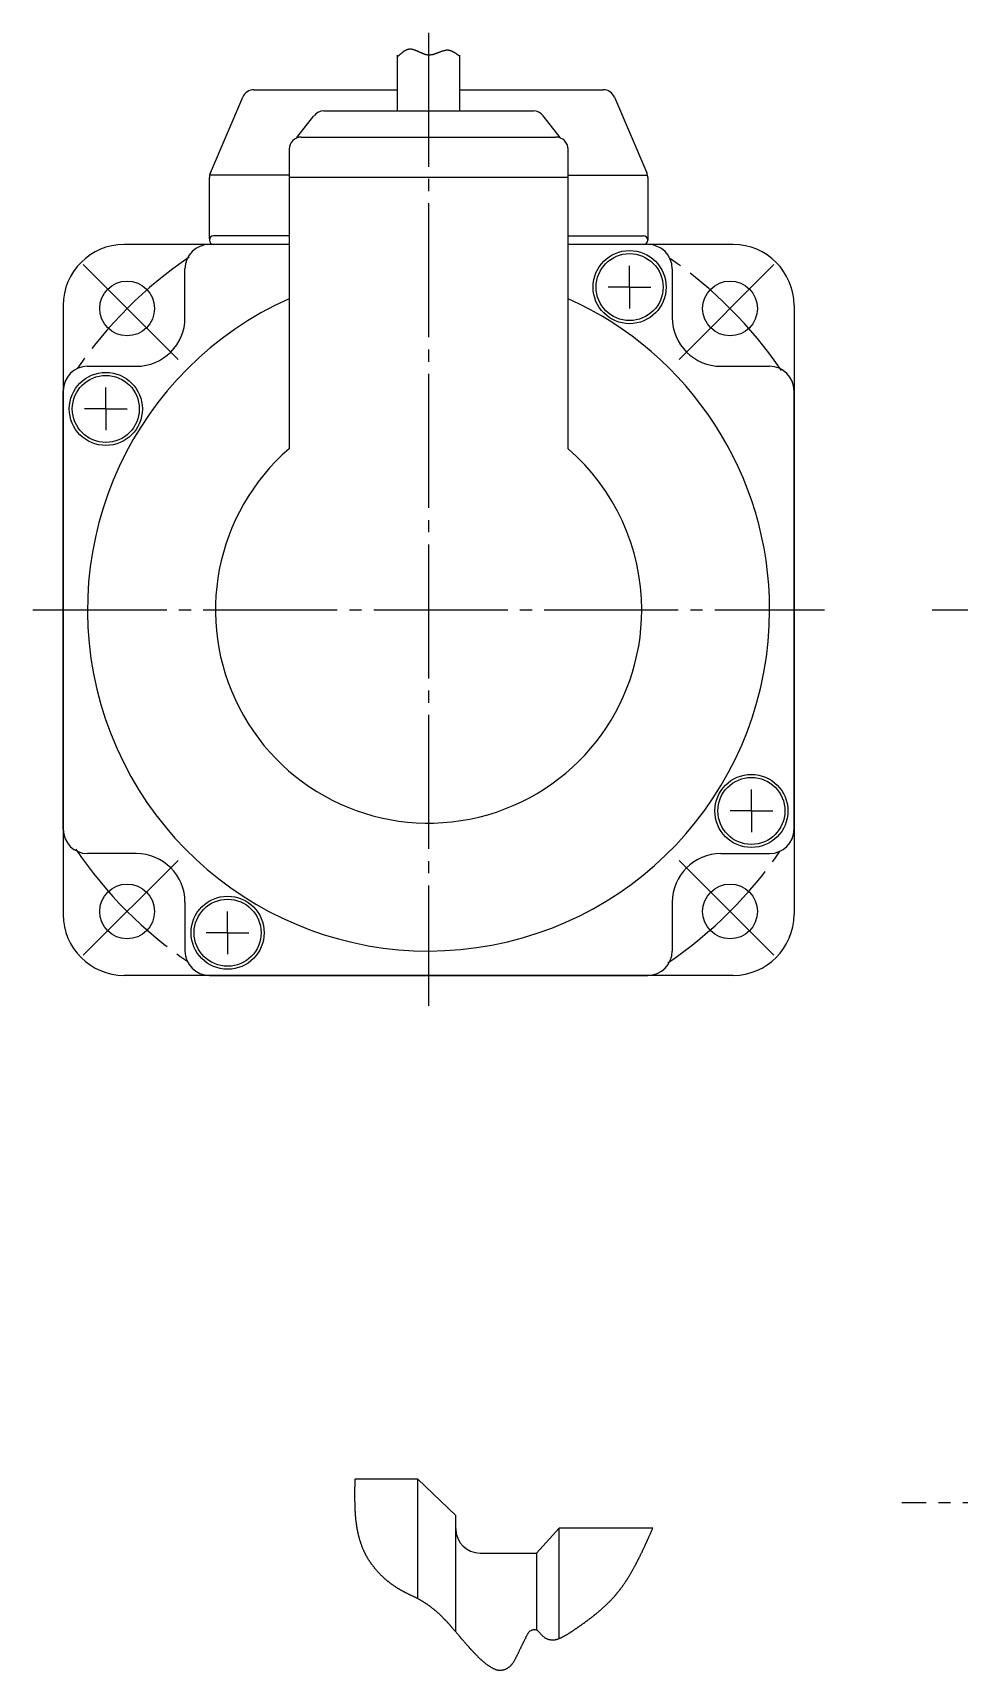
# Model space of a CAD drawing. Extents: x -169 to 185, y -107 to 116.
# Drawn here: x -169.5 to -93.4, y -90.5 to 43.9 of the extents above; entities that cross this region are included whole.
import ezdxf

# ---------------------------------------------------------------- set-up
doc = ezdxf.new("R2010")
doc.units = 0
doc.linetypes.add('DASH_CENTER', pattern=[14, 11, -1, 1, -1])
doc.layers.get('0').update_dxf_attribs({"linetype": 'CONTINUOUS'})

msp = doc.modelspace()

# ---------------------------------------------------------------- linework, layer by layer
at = {"color": 1, "linetype": 'DASH_CENTER'}
for p, q in [((-137, 43.88), (-137, -36)), ((-157.57, 17.07), (-165.68, 25.18)), ((-116.43, 17.07), (-108.32, 25.18)), ((-169.5, -3.5), (-104.5, -3.5)), ((-95.65, -3.5), (55.35, -3.5)), ((-157.57, -24.07), (-165.68, -32.18)), ((-116.43, -24.07), (-108.32, -32.18)), ((57.85, -76.79), (-98.15, -76.79))]:
    msp.add_line(p, q, dxfattribs=at)
at = {"color": 7, "linetype": 'CONTINUOUS'}
for p, q in [((-139.55, 37.46), (-139.55, 42.05)), ((-134.45, 42.05), (-134.45, 37.46)), ((-151.34, 39.2), (-139.55, 39.2)), ((-134.45, 39.2), (-122.66, 39.2)), ((-154.92, 32.39), (-152.26, 38.59)), ((-121.74, 38.59), (-119.08, 32.39)), ((-147.81, 35.29), (-146.41, 37.05)), ((-145.6, 37.46), (-128.4, 37.46)), ((-126.19, 35.29), (-127.59, 37.05)), ((-147.45, 35.32), (-126.55, 35.32)), ((-148.45, 34.32), (-148.45, 9.73)), ((-125.55, 9.73), (-125.55, 34.32)), ((-155, 27), (-155, 31.99)), ((-148.45, 32.2), (-154.98, 32.2)), ((-125.55, 32.01), (-148.45, 32.01)), ((-125.55, 32.2), (-119.02, 32.2)), ((-119, 31.99), (-119, 26.85)), ((-155, 27), (-155, 26.85)), ((-148.45, 27.2), (-154.65, 27.2)), ((-125.55, 27.2), (-119.35, 27.2)), ((-148.45, 26.5), (-162, 26.5)), ((-112, 26.5), (-125.55, 26.5)), ((-157, 20.5), (-157, 24.5)), ((-157, 20.5), (-157, 24.5)), ((-120.5, 23), (-120.5, 24.75)), ((-117, 24.5), (-117, 20.5)), ((-120.5, 23), (-122.25, 23)), ((-120.5, 23), (-120.5, 21.25)), ((-120.5, 23), (-118.75, 23)), ((-167, 21.5), (-167, -28.5)), ((-107, 21.5), (-107, -28.5)), ((-165, 16.5), (-161, 16.5)), ((-113, 16.5), (-109, 16.5)), ((-167, 14.5), (-167, -21.5)), ((-167, -21.5), (-167, 14.5)), ((-163.5, 13), (-163.5, 14.75)), ((-107, 14.5), (-107, -21.5)), ((-107, -21.5), (-107, 14.5)), ((-163.5, 13), (-165.25, 13)), ((-163.5, 13), (-163.5, 11.25)), ((-163.5, 13), (-161.75, 13)), ((-110.5, -20), (-110.5, -18.25)), ((-110.5, -20), (-112.25, -20)), ((-110.5, -20), (-110.5, -21.75)), ((-110.5, -20), (-108.75, -20)), ((-161, -23.5), (-165, -23.5)), ((-113, -23.5), (-109, -23.5)), ((-157, -27.5), (-157, -31.5)), ((-117, -27.5), (-117, -31.5)), ((-153.5, -30), (-153.5, -28.25)), ((-153.5, -30), (-155.25, -30)), ((-153.5, -30), (-153.5, -31.75)), ((-153.5, -30), (-151.75, -30)), ((-112, -33.5), (-162, -33.5)), ((-155, -33.5), (-119, -33.5)), ((-119, -33.5), (-155, -33.5)), ((-137.89, -74.85), (-143.06, -74.85)), ((-137.89, -84.65), (-137.89, -74.85)), ((-137.89, -74.85), (-134.77, -77.85)), ((-134.77, -87.39), (-134.77, -77.85)), ((-128.13, -80.93), (-126.27, -78.89)), ((-126.27, -87.93), (-126.27, -78.89)), ((-118.59, -78.89), (-126.27, -78.89)), ((-132.77, -80.93), (-128.13, -80.93)), ((-128.13, -80.93), (-128.13, -87.25))]:
    msp.add_line(p, q, dxfattribs=at)
at = {"color": 2}
for points in [[(-134.45, 41.96, 0), (-134.47, 41.97, 0), (-134.49, 41.99, 0), (-134.51, 42, 0), (-134.54, 42.02, 0), (-134.56, 42.03, 0), (-134.58, 42.05, 0), (-134.6, 42.07, 0), (-134.62, 42.08, 0), (-134.65, 42.1, 0), (-134.67, 42.11, 0), (-134.69, 42.13, 0), (-134.71, 42.14, 0), (-134.73, 42.16, 0), (-134.75, 42.17, 0), (-134.78, 42.19, 0), (-134.8, 42.2, 0), (-134.82, 42.21, 0), (-134.84, 42.23, 0), (-134.86, 42.24, 0), (-134.88, 42.25, 0), (-134.91, 42.27, 0), (-134.93, 42.28, 0), (-134.95, 42.29, 0), (-134.97, 42.3, 0), (-135, 42.31, 0), (-135.02, 42.33, 0), (-135.04, 42.34, 0), (-135.06, 42.35, 0), (-135.08, 42.36, 0), (-135.11, 42.37, 0), (-135.13, 42.37, 0), (-135.15, 42.38, 0), (-135.17, 42.39, 0), (-135.19, 42.4, 0), (-135.22, 42.4, 0), (-135.24, 42.41, 0), (-135.26, 42.42, 0), (-135.28, 42.42, 0), (-135.31, 42.43, 0), (-135.33, 42.43, 0), (-135.35, 42.43, 0), (-135.38, 42.44, 0), (-135.4, 42.44, 0), (-135.42, 42.44, 0), (-135.44, 42.44, 0), (-135.47, 42.44, 0), (-135.49, 42.44, 0), (-135.51, 42.44, 0), (-135.54, 42.44, 0), (-135.56, 42.44, 0), (-135.58, 42.43, 0), (-135.61, 42.43, 0), (-135.63, 42.43, 0), (-135.65, 42.42, 0), (-135.68, 42.42, 0), (-135.7, 42.41, 0), (-135.72, 42.41, 0), (-135.75, 42.4, 0), (-135.77, 42.4, 0), (-135.79, 42.39, 0), (-135.82, 42.38, 0), (-135.84, 42.38, 0), (-135.87, 42.37, 0), (-135.89, 42.36, 0), (-135.91, 42.35, 0), (-135.94, 42.34, 0), (-135.96, 42.34, 0), (-135.98, 42.33, 0), (-136.01, 42.32, 0), (-136.03, 42.31, 0), (-136.06, 42.3, 0), (-136.08, 42.29, 0), (-136.1, 42.28, 0), (-136.13, 42.27, 0), (-136.15, 42.26, 0), (-136.18, 42.25, 0), (-136.2, 42.24, 0), (-136.22, 42.23, 0), (-136.25, 42.23, 0), (-136.27, 42.22, 0), (-136.3, 42.21, 0), (-136.32, 42.2, 0), (-136.35, 42.19, 0), (-136.37, 42.18, 0), (-136.4, 42.17, 0), (-136.42, 42.16, 0), (-136.44, 42.15, 0), (-136.47, 42.14, 0), (-136.49, 42.14, 0), (-136.52, 42.13, 0), (-136.54, 42.12, 0), (-136.57, 42.11, 0), (-136.59, 42.11, 0), (-136.62, 42.1, 0), (-136.64, 42.09, 0), (-136.66, 42.09, 0), (-136.69, 42.08, 0), (-136.71, 42.08, 0), (-136.74, 42.07, 0), (-136.76, 42.07, 0), (-136.79, 42.06, 0), (-136.81, 42.06, 0), (-136.84, 42.06, 0), (-136.86, 42.05, 0), (-136.88, 42.05, 0), (-136.91, 42.05, 0), (-136.93, 42.05, 0), (-136.96, 42.05, 0), (-136.98, 42.05, 0), (-137.01, 42.05, 0), (-137.03, 42.05, 0), (-137.06, 42.05, 0), (-137.08, 42.06, 0), (-137.1, 42.06, 0), (-137.13, 42.06, 0), (-137.15, 42.07, 0), (-137.18, 42.07, 0), (-137.2, 42.08, 0), (-137.23, 42.08, 0), (-137.25, 42.09, 0), (-137.28, 42.1, 0), (-137.3, 42.11, 0), (-137.32, 42.11, 0), (-137.35, 42.12, 0), (-137.37, 42.13, 0), (-137.4, 42.14, 0), (-137.42, 42.15, 0), (-137.45, 42.16, 0), (-137.47, 42.17, 0), (-137.5, 42.18, 0), (-137.52, 42.19, 0), (-137.54, 42.2, 0), (-137.57, 42.21, 0), (-137.59, 42.22, 0), (-137.62, 42.23, 0), (-137.64, 42.24, 0), (-137.66, 42.25, 0), (-137.69, 42.26, 0), (-137.71, 42.27, 0), (-137.74, 42.28, 0), (-137.76, 42.29, 0), (-137.78, 42.3, 0), (-137.81, 42.32, 0), (-137.83, 42.33, 0), (-137.85, 42.34, 0), (-137.88, 42.35, 0), (-137.9, 42.36, 0), (-137.93, 42.37, 0), (-137.95, 42.38, 0), (-137.97, 42.39, 0), (-138, 42.4, 0), (-138.02, 42.41, 0), (-138.04, 42.42, 0), (-138.07, 42.43, 0), (-138.09, 42.44, 0), (-138.11, 42.45, 0), (-138.14, 42.46, 0), (-138.16, 42.46, 0), (-138.18, 42.47, 0), (-138.21, 42.48, 0), (-138.23, 42.49, 0), (-138.25, 42.49, 0), (-138.28, 42.5, 0), (-138.3, 42.51, 0), (-138.32, 42.51, 0), (-138.34, 42.52, 0), (-138.37, 42.52, 0), (-138.39, 42.52, 0), (-138.41, 42.53, 0), (-138.43, 42.53, 0), (-138.46, 42.53, 0), (-138.48, 42.53, 0), (-138.5, 42.53, 0), (-138.52, 42.53, 0), (-138.54, 42.53, 0), (-138.57, 42.53, 0), (-138.59, 42.53, 0), (-138.61, 42.53, 0), (-138.63, 42.52, 0), (-138.66, 42.52, 0), (-138.68, 42.51, 0), (-138.7, 42.51, 0), (-138.72, 42.5, 0), (-138.74, 42.5, 0), (-138.76, 42.49, 0), (-138.78, 42.48, 0), (-138.81, 42.47, 0), (-138.83, 42.46, 0), (-138.85, 42.45, 0), (-138.87, 42.44, 0), (-138.89, 42.43, 0), (-138.91, 42.42, 0), (-138.93, 42.41, 0), (-138.95, 42.4, 0), (-138.97, 42.38, 0), (-139, 42.37, 0), (-139.02, 42.36, 0), (-139.04, 42.34, 0), (-139.06, 42.33, 0), (-139.08, 42.31, 0), (-139.1, 42.3, 0), (-139.12, 42.28, 0), (-139.14, 42.27, 0), (-139.16, 42.25, 0), (-139.18, 42.24, 0), (-139.2, 42.22, 0), (-139.22, 42.2, 0), (-139.24, 42.19, 0), (-139.26, 42.17, 0), (-139.28, 42.15, 0), (-139.31, 42.13, 0), (-139.33, 42.12, 0), (-139.35, 42.1, 0), (-139.37, 42.08, 0), (-139.39, 42.06, 0), (-139.41, 42.04, 0), (-139.43, 42.02, 0), (-139.45, 42.01, 0), (-139.47, 41.99, 0), (-139.49, 41.97, 0), (-139.51, 41.95, 0), (-139.53, 41.93, 0), (-139.55, 41.91, 0)], [(-143.06, -74.85, 0), (-143.06, -74.89, 0), (-143.07, -74.93, 0), (-143.07, -74.97, 0), (-143.07, -75.01, 0), (-143.07, -75.05, 0), (-143.07, -75.09, 0), (-143.07, -75.13, 0), (-143.07, -75.17, 0), (-143.07, -75.21, 0), (-143.07, -75.26, 0), (-143.07, -75.3, 0), (-143.07, -75.34, 0), (-143.07, -75.38, 0), (-143.07, -75.42, 0), (-143.07, -75.46, 0), (-143.07, -75.5, 0), (-143.08, -75.54, 0), (-143.08, -75.58, 0), (-143.08, -75.62, 0), (-143.08, -75.66, 0), (-143.08, -75.7, 0), (-143.08, -75.74, 0), (-143.08, -75.78, 0), (-143.08, -75.82, 0), (-143.08, -75.86, 0), (-143.08, -75.9, 0), (-143.08, -75.94, 0), (-143.08, -75.98, 0), (-143.08, -76.03, 0), (-143.08, -76.07, 0), (-143.08, -76.11, 0), (-143.08, -76.15, 0), (-143.08, -76.19, 0), (-143.08, -76.23, 0), (-143.08, -76.27, 0), (-143.08, -76.31, 0), (-143.08, -76.35, 0), (-143.08, -76.39, 0), (-143.08, -76.43, 0), (-143.08, -76.47, 0), (-143.08, -76.51, 0), (-143.08, -76.55, 0), (-143.08, -76.59, 0), (-143.08, -76.63, 0), (-143.08, -76.67, 0), (-143.07, -76.71, 0), (-143.07, -76.75, 0), (-143.07, -76.79, 0), (-143.07, -76.84, 0), (-143.07, -76.88, 0), (-143.07, -76.92, 0), (-143.07, -76.96, 0), (-143.07, -77, 0), (-143.07, -77.04, 0), (-143.06, -77.08, 0), (-143.06, -77.12, 0), (-143.06, -77.16, 0), (-143.06, -77.2, 0), (-143.06, -77.24, 0), (-143.06, -77.28, 0), (-143.06, -77.32, 0), (-143.05, -77.36, 0), (-143.05, -77.4, 0), (-143.05, -77.44, 0), (-143.05, -77.48, 0), (-143.04, -77.52, 0), (-143.04, -77.56, 0), (-143.04, -77.6, 0), (-143.04, -77.65, 0), (-143.03, -77.69, 0), (-143.03, -77.73, 0), (-143.03, -77.77, 0), (-143.02, -77.81, 0), (-143.02, -77.85, 0), (-143.02, -77.89, 0), (-143.01, -77.93, 0), (-143.01, -77.97, 0), (-143.01, -78.01, 0), (-143, -78.05, 0), (-143, -78.09, 0), (-143, -78.13, 0), (-142.99, -78.17, 0), (-142.99, -78.21, 0), (-142.98, -78.25, 0), (-142.98, -78.29, 0), (-142.97, -78.33, 0), (-142.97, -78.37, 0), (-142.96, -78.41, 0), (-142.96, -78.45, 0), (-142.95, -78.49, 0), (-142.95, -78.53, 0), (-142.94, -78.57, 0), (-142.93, -78.61, 0), (-142.93, -78.65, 0), (-142.92, -78.69, 0), (-142.91, -78.73, 0), (-142.91, -78.77, 0), (-142.9, -78.81, 0), (-142.9, -78.85, 0), (-142.89, -78.89, 0), (-142.88, -78.93, 0), (-142.87, -78.97, 0), (-142.87, -79.01, 0), (-142.86, -79.05, 0), (-142.85, -79.09, 0), (-142.84, -79.13, 0), (-142.83, -79.17, 0), (-142.83, -79.21, 0), (-142.82, -79.25, 0), (-142.81, -79.29, 0), (-142.8, -79.33, 0), (-142.79, -79.37, 0), (-142.78, -79.41, 0), (-142.77, -79.45, 0), (-142.76, -79.49, 0), (-142.75, -79.53, 0), (-142.74, -79.57, 0), (-142.73, -79.61, 0), (-142.72, -79.65, 0), (-142.71, -79.69, 0), (-142.7, -79.73, 0), (-142.69, -79.76, 0), (-142.68, -79.8, 0), (-142.66, -79.84, 0), (-142.65, -79.88, 0), (-142.64, -79.92, 0), (-142.63, -79.96, 0), (-142.62, -80, 0), (-142.6, -80.04, 0), (-142.59, -80.07, 0), (-142.58, -80.11, 0), (-142.56, -80.15, 0), (-142.55, -80.19, 0), (-142.54, -80.23, 0), (-142.52, -80.27, 0), (-142.51, -80.3, 0), (-142.5, -80.34, 0), (-142.48, -80.38, 0), (-142.47, -80.42, 0), (-142.45, -80.46, 0), (-142.44, -80.49, 0), (-142.42, -80.53, 0), (-142.4, -80.57, 0), (-142.39, -80.61, 0), (-142.37, -80.64, 0), (-142.35, -80.68, 0), (-142.34, -80.72, 0), (-142.32, -80.75, 0), (-142.31, -80.79, 0), (-142.29, -80.83, 0), (-142.27, -80.86, 0), (-142.25, -80.9, 0), (-142.23, -80.94, 0), (-142.22, -80.97, 0), (-142.2, -81.01, 0), (-142.18, -81.05, 0), (-142.16, -81.08, 0), (-142.14, -81.12, 0), (-142.12, -81.15, 0), (-142.1, -81.19, 0), (-142.08, -81.22, 0), (-142.06, -81.26, 0), (-142.04, -81.29, 0), (-142.02, -81.33, 0), (-142, -81.36, 0), (-141.98, -81.4, 0), (-141.96, -81.43, 0), (-141.93, -81.47, 0), (-141.91, -81.5, 0), (-141.89, -81.53, 0), (-141.87, -81.57, 0), (-141.84, -81.6, 0), (-141.82, -81.64, 0), (-141.8, -81.67, 0), (-141.78, -81.7, 0), (-141.75, -81.74, 0), (-141.73, -81.77, 0), (-141.71, -81.8, 0), (-141.68, -81.84, 0), (-141.66, -81.87, 0), (-141.63, -81.9, 0), (-141.61, -81.93, 0), (-141.59, -81.97, 0), (-141.56, -82, 0), (-141.53, -82.03, 0), (-141.51, -82.06, 0), (-141.48, -82.09, 0), (-141.46, -82.13, 0), (-141.43, -82.16, 0), (-141.41, -82.19, 0), (-141.38, -82.22, 0), (-141.35, -82.25, 0), (-141.33, -82.28, 0), (-141.3, -82.31, 0), (-141.27, -82.34, 0), (-141.25, -82.37, 0), (-141.22, -82.4, 0), (-141.19, -82.43, 0), (-141.16, -82.47, 0), (-141.14, -82.49, 0), (-141.11, -82.52, 0), (-141.08, -82.55, 0), (-141.05, -82.58, 0), (-141.03, -82.61, 0), (-141, -82.64, 0), (-140.97, -82.67, 0), (-140.94, -82.7, 0), (-140.91, -82.73, 0), (-140.88, -82.76, 0), (-140.85, -82.79, 0), (-140.82, -82.81, 0), (-140.79, -82.84, 0), (-140.76, -82.87, 0), (-140.73, -82.9, 0), (-140.7, -82.93, 0), (-140.67, -82.95, 0), (-140.64, -82.98, 0), (-140.61, -83.01, 0), (-140.58, -83.03, 0), (-140.55, -83.06, 0), (-140.52, -83.09, 0), (-140.49, -83.11, 0), (-140.46, -83.14, 0), (-140.43, -83.17, 0), (-140.4, -83.19, 0), (-140.37, -83.22, 0), (-140.33, -83.24, 0), (-140.3, -83.27, 0), (-140.27, -83.29, 0), (-140.24, -83.32, 0), (-140.21, -83.34, 0), (-140.17, -83.37, 0), (-140.14, -83.39, 0), (-140.11, -83.42, 0), (-140.08, -83.44, 0), (-140.04, -83.47, 0), (-140.01, -83.49, 0), (-139.98, -83.51, 0), (-139.94, -83.54, 0), (-139.91, -83.56, 0), (-139.88, -83.58, 0), (-139.84, -83.61, 0), (-139.81, -83.63, 0), (-139.78, -83.65, 0), (-139.74, -83.68, 0), (-139.71, -83.7, 0), (-139.68, -83.72, 0), (-139.64, -83.74, 0), (-139.61, -83.76, 0), (-139.57, -83.79, 0), (-139.54, -83.81, 0), (-139.5, -83.83, 0), (-139.47, -83.85, 0), (-139.43, -83.87, 0), (-139.4, -83.89, 0), (-139.36, -83.91, 0), (-139.33, -83.93, 0), (-139.29, -83.95, 0), (-139.26, -83.97, 0), (-139.22, -83.99, 0), (-139.19, -84.01, 0), (-139.15, -84.03, 0), (-139.12, -84.05, 0), (-139.08, -84.07, 0), (-139.04, -84.09, 0), (-139.01, -84.11, 0), (-138.97, -84.12, 0), (-138.94, -84.14, 0), (-138.9, -84.16, 0), (-138.86, -84.18, 0), (-138.83, -84.2, 0), (-138.79, -84.22, 0), (-138.75, -84.23, 0), (-138.72, -84.25, 0), (-138.68, -84.27, 0), (-138.65, -84.29, 0), (-138.61, -84.3, 0), (-138.57, -84.32, 0), (-138.54, -84.34, 0), (-138.5, -84.36, 0), (-138.46, -84.37, 0), (-138.43, -84.39, 0), (-138.39, -84.41, 0), (-138.35, -84.43, 0), (-138.32, -84.44, 0), (-138.28, -84.46, 0), (-138.24, -84.48, 0), (-138.21, -84.5, 0), (-138.17, -84.51, 0), (-138.13, -84.53, 0), (-138.1, -84.55, 0), (-138.06, -84.57, 0), (-138.03, -84.59, 0), (-137.99, -84.6, 0), (-137.95, -84.62, 0), (-137.92, -84.64, 0), (-137.88, -84.66, 0), (-137.85, -84.68, 0), (-137.81, -84.7, 0), (-137.77, -84.72, 0), (-137.74, -84.74, 0), (-137.7, -84.76, 0), (-137.67, -84.78, 0), (-137.63, -84.8, 0), (-137.6, -84.82, 0), (-137.56, -84.84, 0), (-137.53, -84.86, 0), (-137.49, -84.88, 0), (-137.46, -84.9, 0), (-137.43, -84.92, 0), (-137.39, -84.95, 0), (-137.36, -84.97, 0), (-137.32, -84.99, 0), (-137.29, -85.01, 0), (-137.25, -85.03, 0), (-137.22, -85.06, 0), (-137.19, -85.08, 0), (-137.15, -85.1, 0), (-137.12, -85.13, 0), (-137.09, -85.15, 0), (-137.05, -85.17, 0), (-137.02, -85.2, 0), (-136.99, -85.22, 0), (-136.96, -85.24, 0), (-136.92, -85.27, 0), (-136.89, -85.29, 0), (-136.86, -85.32, 0), (-136.82, -85.34, 0), (-136.79, -85.37, 0), (-136.76, -85.39, 0), (-136.73, -85.42, 0), (-136.7, -85.44, 0), (-136.66, -85.47, 0), (-136.63, -85.49, 0), (-136.6, -85.52, 0), (-136.57, -85.54, 0), (-136.54, -85.57, 0), (-136.51, -85.6, 0), (-136.48, -85.62, 0), (-136.45, -85.65, 0), (-136.41, -85.67, 0), (-136.38, -85.7, 0), (-136.35, -85.73, 0), (-136.32, -85.75, 0), (-136.29, -85.78, 0), (-136.26, -85.81, 0), (-136.23, -85.84, 0), (-136.2, -85.86, 0), (-136.17, -85.89, 0), (-136.14, -85.92, 0), (-136.11, -85.95, 0), (-136.08, -85.97, 0), (-136.06, -86, 0), (-136.03, -86.03, 0), (-136, -86.06, 0), (-135.97, -86.09, 0), (-135.94, -86.11, 0), (-135.91, -86.14, 0), (-135.88, -86.17, 0), (-135.85, -86.2, 0), (-135.82, -86.23, 0), (-135.79, -86.26, 0), (-135.77, -86.29, 0), (-135.74, -86.32, 0), (-135.71, -86.34, 0), (-135.68, -86.37, 0), (-135.65, -86.4, 0), (-135.63, -86.43, 0), (-135.6, -86.46, 0), (-135.57, -86.49, 0), (-135.54, -86.52, 0), (-135.51, -86.55, 0), (-135.49, -86.58, 0), (-135.46, -86.61, 0), (-135.43, -86.64, 0), (-135.41, -86.67, 0), (-135.38, -86.7, 0), (-135.35, -86.73, 0), (-135.32, -86.76, 0), (-135.3, -86.79, 0), (-135.27, -86.82, 0), (-135.24, -86.85, 0), (-135.22, -86.88, 0), (-135.19, -86.91, 0), (-135.16, -86.94, 0), (-135.13, -86.97, 0), (-135.11, -87, 0), (-135.08, -87.03, 0), (-135.06, -87.06, 0), (-135.03, -87.09, 0), (-135, -87.13, 0), (-134.97, -87.16, 0), (-134.95, -87.19, 0), (-134.92, -87.22, 0), (-134.9, -87.25, 0), (-134.87, -87.28, 0), (-134.84, -87.31, 0), (-134.82, -87.34, 0), (-134.79, -87.37, 0), (-134.76, -87.4, 0), (-134.74, -87.43, 0), (-134.71, -87.46, 0), (-134.69, -87.49, 0), (-134.66, -87.53, 0), (-134.63, -87.56, 0), (-134.61, -87.59, 0), (-134.58, -87.62, 0), (-134.55, -87.65, 0), (-134.53, -87.68, 0), (-134.5, -87.71, 0), (-134.48, -87.74, 0), (-134.45, -87.77, 0), (-134.42, -87.8, 0), (-134.4, -87.83, 0), (-134.37, -87.87, 0), (-134.34, -87.9, 0), (-134.32, -87.93, 0), (-134.29, -87.96, 0), (-134.27, -87.99, 0), (-134.24, -88.02, 0), (-134.21, -88.05, 0), (-134.19, -88.08, 0), (-134.16, -88.11, 0), (-134.13, -88.14, 0), (-134.11, -88.17, 0), (-134.08, -88.2, 0), (-134.06, -88.24, 0), (-134.03, -88.27, 0), (-134, -88.3, 0), (-133.98, -88.33, 0), (-133.95, -88.36, 0), (-133.92, -88.39, 0), (-133.9, -88.42, 0), (-133.87, -88.45, 0), (-133.84, -88.48, 0), (-133.82, -88.51, 0), (-133.79, -88.54, 0), (-133.76, -88.57, 0), (-133.74, -88.6, 0), (-133.71, -88.63, 0), (-133.68, -88.66, 0), (-133.66, -88.69, 0), (-133.63, -88.72, 0), (-133.6, -88.75, 0), (-133.57, -88.78, 0), (-133.55, -88.81, 0), (-133.52, -88.84, 0), (-133.49, -88.87, 0), (-133.46, -88.9, 0), (-133.44, -88.93, 0), (-133.41, -88.96, 0), (-133.38, -88.99, 0), (-133.35, -89.02, 0), (-133.33, -89.05, 0), (-133.3, -89.08, 0), (-133.27, -89.11, 0), (-133.24, -89.14, 0), (-133.22, -89.17, 0), (-133.19, -89.2, 0), (-133.16, -89.23, 0), (-133.13, -89.26, 0), (-133.1, -89.29, 0), (-133.07, -89.31, 0), (-133.04, -89.34, 0), (-133.02, -89.37, 0), (-132.99, -89.4, 0), (-132.96, -89.43, 0), (-132.93, -89.46, 0), (-132.9, -89.48, 0), (-132.87, -89.51, 0), (-132.84, -89.54, 0), (-132.81, -89.57, 0), (-132.78, -89.6, 0), (-132.75, -89.62, 0), (-132.72, -89.65, 0), (-132.7, -89.68, 0), (-132.67, -89.7, 0), (-132.64, -89.73, 0), (-132.6, -89.76, 0), (-132.57, -89.78, 0), (-132.54, -89.81, 0), (-132.51, -89.84, 0), (-132.48, -89.86, 0), (-132.45, -89.89, 0), (-132.42, -89.91, 0), (-132.39, -89.94, 0), (-132.36, -89.96, 0), (-132.32, -89.99, 0), (-132.29, -90.01, 0), (-132.26, -90.04, 0), (-132.23, -90.06, 0), (-132.19, -90.09, 0), (-132.16, -90.11, 0), (-132.13, -90.13, 0), (-132.09, -90.16, 0), (-132.06, -90.18, 0), (-132.02, -90.2, 0), (-131.99, -90.22, 0), (-131.95, -90.25, 0), (-131.92, -90.27, 0), (-131.88, -90.29, 0), (-131.84, -90.31, 0), (-131.81, -90.33, 0), (-131.77, -90.35, 0), (-131.73, -90.37, 0), (-131.7, -90.39, 0), (-131.66, -90.41, 0), (-131.62, -90.43, 0), (-131.58, -90.44, 0), (-131.54, -90.46, 0), (-131.51, -90.47, 0), (-131.47, -90.48, 0), (-131.43, -90.5, 0), (-131.39, -90.51, 0), (-131.35, -90.52, 0), (-131.31, -90.53, 0), (-131.27, -90.53, 0), (-131.23, -90.54, 0), (-131.19, -90.54, 0), (-131.15, -90.54, 0), (-131.11, -90.54, 0), (-131.07, -90.54, 0), (-131.03, -90.54, 0), (-130.99, -90.54, 0), (-130.95, -90.53, 0), (-130.91, -90.52, 0), (-130.87, -90.51, 0), (-130.83, -90.5, 0), (-130.79, -90.49, 0), (-130.75, -90.48, 0), (-130.71, -90.46, 0), (-130.67, -90.45, 0), (-130.64, -90.43, 0), (-130.6, -90.41, 0), (-130.56, -90.39, 0), (-130.53, -90.37, 0), (-130.49, -90.35, 0), (-130.46, -90.33, 0), (-130.42, -90.3, 0), (-130.39, -90.28, 0), (-130.35, -90.25, 0), (-130.32, -90.23, 0), (-130.29, -90.2, 0), (-130.26, -90.17, 0), (-130.23, -90.14, 0), (-130.21, -90.11, 0), (-130.18, -90.08, 0), (-130.15, -90.05, 0), (-130.13, -90.02, 0), (-130.1, -89.99, 0), (-130.08, -89.95, 0), (-130.06, -89.92, 0), (-130.03, -89.89, 0), (-130.01, -89.85, 0), (-129.99, -89.82, 0), (-129.97, -89.78, 0), (-129.95, -89.75, 0), (-129.93, -89.71, 0), (-129.91, -89.68, 0), (-129.89, -89.64, 0), (-129.87, -89.6, 0), (-129.85, -89.57, 0), (-129.83, -89.53, 0), (-129.81, -89.49, 0), (-129.8, -89.46, 0), (-129.78, -89.42, 0), (-129.76, -89.38, 0), (-129.74, -89.35, 0), (-129.72, -89.31, 0), (-129.71, -89.28, 0), (-129.69, -89.24, 0), (-129.67, -89.2, 0), (-129.65, -89.17, 0), (-129.63, -89.13, 0), (-129.62, -89.09, 0), (-129.6, -89.06, 0), (-129.58, -89.02, 0), (-129.56, -88.98, 0), (-129.55, -88.95, 0), (-129.53, -88.91, 0), (-129.51, -88.87, 0), (-129.5, -88.84, 0), (-129.48, -88.8, 0), (-129.46, -88.76, 0), (-129.44, -88.73, 0), (-129.43, -88.69, 0), (-129.41, -88.66, 0), (-129.39, -88.62, 0), (-129.37, -88.58, 0), (-129.35, -88.55, 0), (-129.34, -88.51, 0), (-129.32, -88.48, 0), (-129.3, -88.44, 0), (-129.28, -88.41, 0), (-129.27, -88.37, 0), (-129.25, -88.33, 0), (-129.23, -88.3, 0), (-129.21, -88.26, 0), (-129.2, -88.23, 0), (-129.18, -88.19, 0), (-129.16, -88.15, 0), (-129.14, -88.12, 0), (-129.12, -88.08, 0), (-129.11, -88.04, 0), (-129.09, -88.01, 0), (-129.07, -87.97, 0), (-129.05, -87.93, 0), (-129.03, -87.9, 0), (-129.01, -87.86, 0), (-129, -87.82, 0), (-128.98, -87.78, 0), (-128.96, -87.74, 0), (-128.94, -87.71, 0), (-128.92, -87.67, 0), (-128.9, -87.63, 0), (-128.88, -87.59, 0), (-128.86, -87.56, 0), (-128.84, -87.52, 0), (-128.81, -87.49, 0), (-128.79, -87.46, 0), (-128.76, -87.42, 0), (-128.74, -87.39, 0), (-128.71, -87.37, 0), (-128.68, -87.34, 0), (-128.65, -87.32, 0), (-128.61, -87.29, 0), (-128.58, -87.27, 0), (-128.54, -87.26, 0), (-128.5, -87.24, 0), (-128.46, -87.23, 0), (-128.42, -87.22, 0), (-128.38, -87.21, 0), (-128.33, -87.21, 0), (-128.29, -87.21, 0), (-128.25, -87.21, 0), (-128.21, -87.22, 0), (-128.17, -87.23, 0), (-128.13, -87.24, 0), (-128.1, -87.26, 0), (-128.06, -87.28, 0), (-128.03, -87.3, 0), (-128, -87.33, 0), (-127.97, -87.36, 0), (-127.94, -87.39, 0), (-127.91, -87.42, 0), (-127.89, -87.45, 0), (-127.86, -87.48, 0), (-127.83, -87.52, 0), (-127.81, -87.55, 0), (-127.78, -87.58, 0), (-127.75, -87.61, 0), (-127.73, -87.64, 0), (-127.7, -87.67, 0), (-127.67, -87.7, 0), (-127.64, -87.73, 0), (-127.61, -87.76, 0), (-127.58, -87.78, 0), (-127.55, -87.81, 0), (-127.52, -87.83, 0), (-127.49, -87.86, 0), (-127.45, -87.88, 0), (-127.42, -87.9, 0), (-127.38, -87.92, 0), (-127.35, -87.94, 0), (-127.31, -87.95, 0), (-127.27, -87.97, 0), (-127.23, -87.98, 0), (-127.19, -88, 0), (-127.15, -88.01, 0), (-127.11, -88.02, 0), (-127.07, -88.03, 0), (-127.03, -88.03, 0), (-126.99, -88.04, 0), (-126.95, -88.05, 0), (-126.91, -88.05, 0), (-126.87, -88.05, 0), (-126.82, -88.05, 0), (-126.78, -88.05, 0), (-126.74, -88.05, 0), (-126.7, -88.05, 0), (-126.66, -88.04, 0), (-126.62, -88.04, 0), (-126.58, -88.03, 0), (-126.54, -88.02, 0), (-126.5, -88.01, 0), (-126.46, -88, 0), (-126.42, -87.99, 0), (-126.38, -87.98, 0), (-126.34, -87.97, 0), (-126.31, -87.95, 0), (-126.27, -87.94, 0), (-126.23, -87.92, 0), (-126.19, -87.91, 0), (-126.16, -87.89, 0), (-126.12, -87.87, 0), (-126.08, -87.86, 0), (-126.04, -87.84, 0), (-126.01, -87.82, 0), (-125.97, -87.8, 0), (-125.94, -87.78, 0), (-125.9, -87.76, 0), (-125.86, -87.74, 0), (-125.83, -87.72, 0), (-125.79, -87.7, 0), (-125.76, -87.68, 0), (-125.72, -87.66, 0), (-125.69, -87.64, 0), (-125.65, -87.62, 0), (-125.62, -87.6, 0), (-125.58, -87.58, 0), (-125.55, -87.55, 0), (-125.51, -87.53, 0), (-125.48, -87.51, 0), (-125.44, -87.49, 0), (-125.41, -87.47, 0), (-125.38, -87.45, 0), (-125.34, -87.42, 0), (-125.31, -87.4, 0), (-125.28, -87.38, 0), (-125.24, -87.36, 0), (-125.21, -87.33, 0), (-125.17, -87.31, 0), (-125.14, -87.29, 0), (-125.11, -87.27, 0), (-125.07, -87.24, 0), (-125.04, -87.22, 0), (-125.01, -87.2, 0), (-124.97, -87.18, 0), (-124.94, -87.15, 0), (-124.91, -87.13, 0), (-124.87, -87.11, 0), (-124.84, -87.08, 0), (-124.81, -87.06, 0), (-124.77, -87.04, 0), (-124.74, -87.02, 0), (-124.71, -86.99, 0), (-124.67, -86.97, 0), (-124.64, -86.95, 0), (-124.61, -86.92, 0), (-124.58, -86.9, 0), (-124.54, -86.88, 0), (-124.51, -86.85, 0), (-124.47, -86.83, 0), (-124.44, -86.81, 0), (-124.41, -86.78, 0), (-124.38, -86.76, 0), (-124.34, -86.74, 0), (-124.31, -86.71, 0), (-124.28, -86.69, 0), (-124.24, -86.67, 0), (-124.21, -86.64, 0), (-124.18, -86.62, 0), (-124.15, -86.6, 0), (-124.11, -86.57, 0), (-124.08, -86.55, 0), (-124.05, -86.52, 0), (-124.02, -86.5, 0), (-123.98, -86.48, 0), (-123.95, -86.45, 0), (-123.92, -86.43, 0), (-123.89, -86.4, 0), (-123.85, -86.38, 0), (-123.82, -86.35, 0), (-123.79, -86.33, 0), (-123.75, -86.31, 0), (-123.72, -86.28, 0), (-123.69, -86.26, 0), (-123.66, -86.23, 0), (-123.63, -86.21, 0), (-123.59, -86.18, 0), (-123.56, -86.16, 0), (-123.53, -86.13, 0), (-123.5, -86.11, 0), (-123.47, -86.08, 0), (-123.44, -86.06, 0), (-123.4, -86.03, 0), (-123.37, -86.01, 0), (-123.34, -85.98, 0), (-123.31, -85.95, 0), (-123.28, -85.93, 0), (-123.25, -85.9, 0), (-123.21, -85.88, 0), (-123.18, -85.85, 0), (-123.15, -85.83, 0), (-123.12, -85.8, 0), (-123.09, -85.77, 0), (-123.06, -85.75, 0), (-123.03, -85.72, 0), (-123, -85.7, 0), (-122.97, -85.67, 0), (-122.93, -85.64, 0), (-122.9, -85.62, 0), (-122.87, -85.59, 0), (-122.84, -85.56, 0), (-122.81, -85.54, 0), (-122.78, -85.51, 0), (-122.75, -85.48, 0), (-122.72, -85.45, 0), (-122.69, -85.43, 0), (-122.66, -85.4, 0), (-122.63, -85.37, 0), (-122.6, -85.35, 0), (-122.57, -85.32, 0), (-122.54, -85.29, 0), (-122.51, -85.26, 0), (-122.48, -85.23, 0), (-122.45, -85.21, 0), (-122.42, -85.18, 0), (-122.39, -85.15, 0), (-122.36, -85.12, 0), (-122.33, -85.09, 0), (-122.31, -85.07, 0), (-122.28, -85.04, 0), (-122.25, -85.01, 0), (-122.22, -84.98, 0), (-122.19, -84.95, 0), (-122.16, -84.92, 0), (-122.13, -84.89, 0), (-122.11, -84.87, 0), (-122.08, -84.84, 0), (-122.05, -84.81, 0), (-122.02, -84.78, 0), (-121.99, -84.75, 0), (-121.97, -84.72, 0), (-121.94, -84.69, 0), (-121.91, -84.66, 0), (-121.88, -84.63, 0), (-121.85, -84.6, 0), (-121.83, -84.57, 0), (-121.8, -84.54, 0), (-121.77, -84.51, 0), (-121.75, -84.48, 0), (-121.72, -84.45, 0), (-121.69, -84.42, 0), (-121.67, -84.39, 0), (-121.64, -84.36, 0), (-121.61, -84.33, 0), (-121.59, -84.3, 0), (-121.56, -84.26, 0), (-121.53, -84.23, 0), (-121.51, -84.2, 0), (-121.48, -84.17, 0), (-121.46, -84.14, 0), (-121.43, -84.11, 0), (-121.41, -84.08, 0), (-121.38, -84.04, 0), (-121.36, -84.01, 0), (-121.33, -83.98, 0), (-121.31, -83.95, 0), (-121.28, -83.92, 0), (-121.26, -83.89, 0), (-121.23, -83.85, 0), (-121.21, -83.82, 0), (-121.19, -83.79, 0), (-121.16, -83.76, 0), (-121.14, -83.72, 0), (-121.11, -83.69, 0), (-121.09, -83.66, 0), (-121.06, -83.62, 0), (-121.04, -83.59, 0), (-121.02, -83.56, 0), (-121, -83.52, 0), (-120.97, -83.49, 0), (-120.95, -83.46, 0), (-120.93, -83.42, 0), (-120.9, -83.39, 0), (-120.88, -83.36, 0), (-120.86, -83.32, 0), (-120.84, -83.29, 0), (-120.81, -83.26, 0), (-120.79, -83.22, 0), (-120.77, -83.19, 0), (-120.75, -83.15, 0), (-120.72, -83.12, 0), (-120.7, -83.09, 0), (-120.68, -83.05, 0), (-120.66, -83.02, 0), (-120.64, -82.98, 0), (-120.62, -82.95, 0), (-120.59, -82.91, 0), (-120.57, -82.88, 0), (-120.55, -82.85, 0), (-120.53, -82.81, 0), (-120.51, -82.78, 0), (-120.49, -82.74, 0), (-120.47, -82.71, 0), (-120.45, -82.67, 0), (-120.43, -82.64, 0), (-120.41, -82.6, 0), (-120.39, -82.57, 0), (-120.37, -82.53, 0), (-120.35, -82.5, 0), (-120.33, -82.46, 0), (-120.31, -82.43, 0), (-120.28, -82.39, 0), (-120.27, -82.35, 0), (-120.25, -82.32, 0), (-120.23, -82.28, 0), (-120.21, -82.25, 0), (-120.19, -82.21, 0), (-120.17, -82.18, 0), (-120.15, -82.14, 0), (-120.13, -82.11, 0), (-120.11, -82.07, 0), (-120.09, -82.03, 0), (-120.07, -82, 0), (-120.05, -81.96, 0), (-120.03, -81.93, 0), (-120.01, -81.89, 0), (-119.99, -81.85, 0), (-119.97, -81.82, 0), (-119.95, -81.78, 0), (-119.94, -81.75, 0), (-119.92, -81.71, 0), (-119.9, -81.67, 0), (-119.88, -81.64, 0), (-119.86, -81.6, 0), (-119.84, -81.57, 0), (-119.83, -81.53, 0), (-119.81, -81.49, 0), (-119.79, -81.46, 0), (-119.77, -81.42, 0), (-119.75, -81.39, 0), (-119.73, -81.35, 0), (-119.72, -81.31, 0), (-119.7, -81.28, 0), (-119.68, -81.24, 0), (-119.66, -81.2, 0), (-119.64, -81.17, 0), (-119.62, -81.13, 0), (-119.61, -81.09, 0), (-119.59, -81.06, 0), (-119.57, -81.02, 0), (-119.55, -80.99, 0), (-119.54, -80.95, 0), (-119.52, -80.91, 0), (-119.5, -80.88, 0), (-119.48, -80.84, 0), (-119.47, -80.8, 0), (-119.45, -80.77, 0), (-119.43, -80.73, 0), (-119.41, -80.69, 0), (-119.4, -80.66, 0), (-119.38, -80.62, 0), (-119.36, -80.58, 0), (-119.34, -80.55, 0), (-119.33, -80.51, 0), (-119.31, -80.47, 0), (-119.29, -80.44, 0), (-119.28, -80.4, 0), (-119.26, -80.36, 0), (-119.24, -80.33, 0), (-119.22, -80.29, 0), (-119.21, -80.25, 0), (-119.19, -80.22, 0), (-119.17, -80.18, 0), (-119.16, -80.14, 0), (-119.14, -80.11, 0), (-119.12, -80.07, 0), (-119.11, -80.03, 0), (-119.09, -80, 0), (-119.07, -79.96, 0), (-119.06, -79.92, 0), (-119.04, -79.88, 0), (-119.02, -79.85, 0), (-119, -79.81, 0), (-118.99, -79.77, 0), (-118.97, -79.74, 0), (-118.95, -79.7, 0), (-118.94, -79.66, 0), (-118.92, -79.63, 0), (-118.91, -79.59, 0), (-118.89, -79.55, 0), (-118.87, -79.52, 0), (-118.86, -79.48, 0), (-118.84, -79.44, 0), (-118.82, -79.41, 0), (-118.81, -79.37, 0), (-118.79, -79.33, 0), (-118.77, -79.29, 0), (-118.76, -79.26, 0), (-118.74, -79.22, 0), (-118.72, -79.18, 0), (-118.71, -79.15, 0), (-118.69, -79.11, 0), (-118.67, -79.07, 0), (-118.66, -79.04, 0), (-118.64, -79, 0), (-118.62, -78.96, 0), (-118.61, -78.92, 0), (-118.59, -78.89, 0)]]:
    msp.add_polyline3d(points, dxfattribs=at)
at = {"color": 7, "linetype": 'CONTINUOUS'}
for centre, radius in [((-120.5, 23), 3), ((-120.5, 23), 2.75), ((-161.75, 21.25), 2.25), ((-112.25, 21.25), 2.25), ((-163.5, 13), 3), ((-163.5, 13), 2.75), ((-110.5, -20), 3), ((-110.5, -20), 2.75), ((-161.75, -28.25), 2.25), ((-112.25, -28.25), 2.25), ((-153.5, -30), 3), ((-153.5, -30), 2.75)]:
    msp.add_circle(centre, radius, dxfattribs=at)
for centre, radius, start, end in [((-151.34, 38.2), 1, 90, 156.8014), ((-122.66, 38.2), 1, 23.1986, 90), ((-145.6, 36.46), 1, 90, 143.6633), ((-128.4, 36.46), 1, 36.3367, 90), ((-147.45, 34.32), 1, 90, 180), ((-126.55, 34.32), 1, 0, 90), ((-154, 31.99), 1, 156.8014, 180), ((-120, 31.99), 1, 0, 23.1986), ((-154.65, 26.85), 0.35, 90, 270), ((-119.35, 26.85), 0.35, 270, 90), ((-162, 21.5), 5, 90, 180), ((-155, 24.5), 2, 90, 180), ((-119, 24.5), 2, 0, 90), ((-112, 21.5), 5, 0, 90), ((-137, -3.5), 28, 114.1375, 0), ((-137, -3.5), 28, 0, 65.8625), ((-161, 20.5), 4, 270, 0), ((-113, 20.5), 4, 180, 270), ((-165, 14.5), 2, 90, 180), ((-109, 14.5), 2, 0, 90), ((-137, -3.5), 17.5, 130.8655, 0), ((-137, -3.5), 17.5, 0, 49.1345), ((-165, -21.5), 2, 180, 270), ((-109, -21.5), 2, 270, 0), ((-161, -27.5), 4, 0, 90), ((-113, -27.5), 4, 90, 180), ((-162, -28.5), 5, 180, 270), ((-112, -28.5), 5, 270, 0), ((-155, -31.5), 2, 180, 270), ((-155, -31.5), 2, 180, 270), ((-155, -31.5), 2, 180, 270), ((-119, -31.5), 2, 270, 0), ((-132.77, -78.93), 2, 180, 270)]:
    msp.add_arc(centre, radius, start, end, dxfattribs=at)
at = {"color": 1, "linetype": 'DASH_CENTER'}
for start, end in [(124.1483, 145.6473), (34.1483, 55.6473), (214.1483, 235.6473), (304.1483, 325.6473)]:
    msp.add_arc((-137, -3.5), 35, start, end, dxfattribs=at)

doc.saveas('drawing.dxf')
